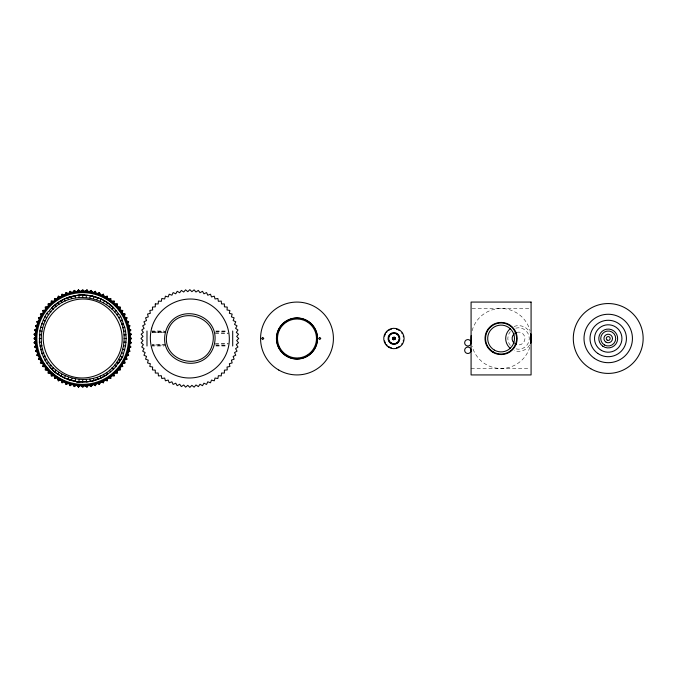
<?xml version="1.0" encoding="UTF-8"?>
<svg xmlns="http://www.w3.org/2000/svg" width="677" height="677" viewBox="0 0 677 677"><rect width="100%" height="100%" fill="white"/><g stroke="black" fill="none" stroke-linecap="round" stroke-linejoin="round"><path stroke-width="0.51" stroke-dasharray="3.38 2.54" d="M165.493 344.737L152.19 344.982L164.503 345.008M215.311 344.111L227.641 343.891M152.198 331.992L165.586 331.84M216.014 331.442L226.363 331.324L215.938 331.256M164.469 332.246L152.181 332.077L165.526 331.992M472.14 308.5L530.032 308.5M151.301 331.002L163.842 331.002M215.845 331.002L226.304 331.002M152.19 332.001L164.503 331.992M215.345 333.194L228.682 333.194M215.345 343.806L228.682 343.806M215.938 345.744L226.346 345.744L216.014 345.558M151.301 345.998L163.842 345.998M215.845 345.998L226.304 345.998M471.082 368.5L530.032 368.5M152.198 345.008L165.586 345.16M215.311 332.889L227.641 333.109M515.772 328.15A10.714 10.714 0 0 1 529.262 338.5A10.714 10.714 0 0 1 515.772 348.85M510.34 345.388A10.714 10.714 0 0 1 510.34 331.612M516.881 332.289A6.431 6.431 0 0 1 524.98 338.5A6.431 6.431 0 0 1 516.881 344.711M529.685 344.931A12.855 12.855 0 0 1 514.148 350.584M514.148 326.416A12.855 12.855 0 0 1 529.685 332.068M529.795 347.199A30 30 0 0 1 472.106 346.26M472.106 330.74A30 30 0 0 1 530.057 330.74"/><path stroke-width="1.02" d="M43.793 352.658L41.83 353.377L39.376 342.266L39.867 330.918L41.923 331.315C33.342 385.111 113.144 399.159 123.485 345.685C132.066 291.889 52.264 277.841 41.923 331.315M39.376 334.709L41.458 334.895M394.234 337.358C393.963 344.322 390.951 334.446 395.038 338.094C395.596 341.081 390.857 338.771 393.642 337.425C396.333 336.951 394.412 341.293 392.939 338.999C396.612 341.09 394.132 333.372 393.642 339.575M48.16 303.956L48.143 306.833C7.142 352.962 74.876 415.035 117.265 370.167C158.266 324.038 90.532 261.965 48.143 306.833L45.283 307.096L45.52 309.964L42.685 310.481L43.176 313.316L40.392 314.069L41.128 316.853L38.428 317.851L39.401 320.56L36.795 321.787L38.005 324.401L35.517 325.857L36.947 328.353L34.595 330.021L36.236 332.382L34.036 334.243L35.873 336.452L33.85 338.5L35.873 340.548L34.036 342.757L36.236 344.618L34.595 346.979L36.947 348.647L35.517 351.143L38.005 352.599L36.795 355.213L39.401 356.44L38.428 359.148L41.128 360.147L40.392 362.931L43.176 363.684L42.685 366.519L45.52 367.036L45.283 369.904L48.143 370.167L48.16 373.044L51.037 373.061L51.3 375.93L54.168 375.684L54.685 378.519L57.52 378.037L58.281 380.812L61.065 380.076L62.056 382.776L64.772 381.803L65.999 384.409L68.614 383.207L70.061 385.687L72.557 384.265L74.225 386.609L76.586 384.976L78.447 387.168L80.665 385.331L82.704 387.354L84.752 385.331L86.961 387.168L88.822 384.976L91.192 386.609L92.851 384.265L95.347 385.687L96.803 383.207L99.417 384.409L100.645 381.803L103.353 382.776L104.351 380.076L107.135 380.812L107.888 378.037L110.732 378.519L111.24 375.684L114.108 375.93L114.371 373.061L117.248 373.044L117.265 370.167L120.134 369.904L119.897 367.036L122.723 366.519L122.241 363.684L125.017 362.931L124.28 360.147L126.98 359.148L126.007 356.44L128.613 355.213L127.411 352.599L129.899 351.143L128.469 348.647L130.822 346.979L129.18 344.618L131.372 342.757L129.535 340.548L131.558 338.5L129.535 336.452L131.372 334.243L129.18 332.382L130.822 330.021L128.469 328.353L129.899 325.857L127.411 324.401L128.613 321.787L126.007 320.56L126.98 317.851L124.28 316.853L125.017 314.069L122.241 313.316L122.723 310.481L119.897 309.964L120.134 307.096L117.265 306.833L117.248 303.956L114.371 303.939L114.108 301.07L111.24 301.316L110.732 298.481L107.888 298.963L107.135 296.188L104.351 296.924L103.353 294.224L100.645 295.197L99.417 292.591L96.803 293.793L95.347 291.313L92.851 292.735L91.192 290.391L88.822 292.024L86.961 289.832L84.752 291.669L82.704 289.646L80.665 291.669L78.447 289.832L76.586 292.024L74.225 290.391L72.557 292.735L70.061 291.313L68.614 293.793L65.999 292.591L64.772 295.197L62.056 294.224L61.065 296.924L58.281 296.188L57.52 298.963L54.685 298.481L54.168 301.316L51.3 301.07L51.037 303.939L48.16 303.956L48.837 304.633L49.59 303.948M39.867 346.057L41.923 345.685M40.688 349.755L42.71 349.214M42.71 327.786L40.688 327.211L39.867 330.943M41.83 353.377L45.037 360.249L46.848 359.199M106.458 372.401L107.66 374.144C101.406 378.451 94.103 381.159 86.495 381.803C60.507 382.107 93.976 382.353 93.968 380.533C102.54 378.231 110.309 373.213 116.029 366.435C117.053 363.718 127.301 353.843 121.615 352.658M40.688 327.245C41.737 324.088 47.458 307.146 50.987 311.894M43.286 356.889L45.173 355.992M43.286 320.111L45.173 321.008M79.099 379.729L78.913 381.853L75.147 381.354L75.519 379.255M45.037 360.249C51.901 372.282 64.984 380.745 78.913 381.836M34.857 337.484L34.857 339.515M34.95 335.343L35.128 333.312M123.578 353.377L125.541 346.023L126.201 338.475L125.541 330.918L123.485 331.315M130.28 343.688L130.458 341.657M130.551 339.515L130.551 337.484M388.573 338.5C388.243 331.891 399.024 331.417 399.269 338.035M86.317 297.271C87.663 291.296 70.823 297.076 67.827 297.601C60.702 300.25 54.287 304.726 49.379 310.531M45.037 316.751L46.848 317.801M47.068 363.456L48.786 362.237M47.068 313.544L48.786 314.763M65.204 376.006L64.323 377.935C62.318 375.853 48.795 371.275 53.424 367.763M64.323 377.935L75.155 381.337M54.744 371.825L56.089 370.209M57.757 374.144L58.958 372.401M60.955 376.184L62.005 374.347M78.447 387.168L78.532 386.212L77.525 386.076M86.961 289.832L86.876 290.788L85.861 290.746M35.407 331.197L35.542 330.181L34.595 330.021M53.424 309.237L51.943 307.739C68.893 289.824 100.704 291.195 116.029 310.531L114.43 311.894M470.972 343.62L470.972 341.953A3.216 3.216 0 0 0 466.03 340.15A3.216 3.216 0 0 0 466.03 345.422A3.216 3.216 0 0 0 470.972 343.62L471.082 343.62M470.972 351.118L470.972 349.45A3.216 3.216 0 0 0 466.03 347.656A3.216 3.216 0 0 0 466.03 352.92A3.216 3.216 0 0 0 470.972 351.118L471.082 351.118M57.757 302.856L58.958 304.599M89.897 297.745L90.261 295.646L86.495 295.138M74.225 386.609L74.385 385.662L73.395 385.441M92.013 291.559L91.023 291.338L91.192 290.391M128.655 351.871L129.189 349.899M129.645 347.809L129.866 346.819L130.822 346.979M399.21 339.431C398.558 344.923 389.884 345.304 388.759 339.888M71.99 378.477L71.449 380.533L67.827 379.391L68.546 377.394M93.426 298.523L93.968 296.467L90.261 295.646L97.581 297.626M70.061 385.687L70.306 384.756L69.342 384.451M95.102 292.244L95.347 291.313M36.753 325.129L36.448 326.102L35.517 325.857M37.396 323.09L38.09 321.177M127.318 355.823L128.012 353.91M96.87 299.606L97.59 297.609M65.999 384.409L66.329 383.504L65.381 383.114M100.027 293.886L99.087 293.496L99.417 292.591M125.643 359.639L126.497 357.794M394.953 339.092L394.234 339.575M100.204 300.994L101.093 299.065L97.581 297.601M62.056 382.776L62.462 381.904M103.353 294.224L102.946 295.096L103.852 295.57M394.953 337.908C395.639 338.288 391.678 336.96 393.032 339.262C395.825 340.633 394.505 335.707 392.795 338.195M39.774 317.361L39.3 318.258L38.428 317.851M118.568 359.199L120.379 360.249L122.131 356.855L120.235 355.992M123.637 363.304L124.653 361.543M103.412 302.653L104.461 300.816L101.085 299.048M58.281 380.812L58.764 379.975L59.661 380.449M107.135 296.188L106.653 297.025L105.747 296.551M41.779 313.696L41.229 314.551L40.392 314.069M122.486 365.106L121.936 365.969L122.723 366.519M394.996 338.855L394.936 337.941M106.458 304.599L107.66 302.856L110.664 305.175L113.465 307.739L111.984 309.237M54.685 378.519L55.235 377.732M110.173 299.268L110.732 298.481M118.703 370.031L120.015 368.474M395.046 338.576L392.753 338.398L394.936 338.212M109.319 306.791L110.664 305.175M51.3 375.93L51.917 375.185L51.173 374.499M114.108 301.07L113.491 301.815L112.678 301.197M392.914 339.092L392.914 337.908M46.705 306.969L46.019 307.713L45.283 307.096M115.818 373.052L117.256 371.614M48.16 373.044L48.837 372.367L49.59 373.052M117.256 305.386L116.571 304.633L117.248 303.956M395.038 338.906L393.938 339.312L392.829 338.712M51.173 302.501L52.73 301.197M50.987 365.106L49.379 366.469L51.951 369.261M45.283 369.904L46.019 369.287L46.705 370.031M120.015 308.526L119.389 307.713L120.134 307.096M112.678 375.803L113.491 375.185L114.108 375.93M116.622 314.763C120.878 310.768 123.079 324.892 124.72 327.245L122.706 327.786M42.685 366.519L43.472 365.969M122.723 310.481L121.936 311.031L122.486 311.894M57.9 297.575L59.661 296.551M118.568 317.801L120.379 316.751M40.392 362.931L41.229 362.449L41.779 363.304M124.653 315.457L124.179 314.551L125.017 314.069M103.852 381.43L102.946 381.904L103.353 382.776M105.747 380.449L106.653 379.975L107.135 380.812M120.235 321.008L122.131 320.111M38.428 359.148L39.3 358.742L39.774 359.639M126.497 319.205L126.108 318.258L126.98 317.851M65.381 293.886L67.294 293.192M98.114 383.808L100.027 383.114M121.615 324.342L123.578 323.623M36.795 355.213L37.7 354.883L38.09 355.823M128.012 323.09L127.708 322.117L128.613 321.787M69.342 292.549L70.306 292.244L70.061 291.313M67.827 297.626L71.449 296.484L71.99 298.523M35.517 351.143L36.448 350.898L36.753 351.871M129.189 327.101L128.969 326.102L129.899 325.857M73.395 291.559L75.401 291.203M90.016 385.797L92.013 385.441M34.595 346.979L35.542 346.819L35.407 345.803M130.822 330.021L129.866 330.181L129.645 329.191M77.525 290.924L79.547 290.746M86.317 379.729L86.495 381.853L90.261 381.354L89.897 379.255M39.376 342.291L41.458 342.105M123.959 334.895L126.04 334.709M34.036 342.757L34.992 342.672L34.95 341.657M130.458 335.343L130.416 334.328L131.372 334.243M81.689 290.653L83.72 290.653M83.72 386.347L81.689 386.347M85.861 386.254L86.876 386.212L86.961 387.168M394.513 337.535L394.522 339.524M39.207 338.5L41.297 338.5M124.111 338.5L126.201 338.5M130.593 338.5L131.558 338.5M78.532 386.212L79.547 386.254M34.036 334.243L34.992 334.328M130.416 342.672L131.372 342.757M123.959 342.105L126.04 342.291M90.016 291.203L91.023 291.338M74.385 385.662L75.401 385.797M123.485 345.685L125.541 346.057M128.969 350.898L129.899 351.143M122.706 349.214L124.72 349.755M98.114 293.192L99.087 293.496M66.329 383.504L67.294 383.808M36.795 321.787L37.7 322.117M127.708 354.883L128.613 355.213M41.83 323.623L43.793 324.342M126.108 358.742L126.98 359.148M124.179 362.449L125.017 362.931M104.453 300.8L107.651 302.864M57.9 379.425L58.764 379.975M42.685 310.481L43.472 311.031M116.622 362.237L118.34 363.456L120.379 360.249M51.917 375.185L52.73 375.803M119.389 369.287L120.134 369.904M114.43 365.106L116.029 366.469M115.818 303.948L116.571 304.633M116.571 372.367L117.248 373.044M111.984 367.763L113.465 369.261M118.703 306.969L119.389 307.713M51.3 301.07L51.917 301.815M109.319 370.209L110.664 371.825M54.744 305.175L56.089 306.791M118.34 313.544L116.029 310.531M54.685 298.481L55.235 299.268M110.173 377.732L110.732 378.519M123.637 313.696L124.179 314.551M58.281 296.188L58.764 297.025M103.412 374.347L104.461 376.184M60.955 300.816L62.005 302.653M125.643 317.361L126.108 318.258M62.056 294.224L62.462 295.096M100.204 376.006L101.093 377.935M64.323 299.065L65.204 300.994M127.318 321.177L127.708 322.117M65.999 292.591L66.329 293.496M99.087 383.504L99.417 384.409M96.87 377.394L97.581 379.348M67.827 297.609L68.546 299.606M128.655 325.129L128.969 326.102M37.396 353.91L37.7 354.883M95.102 384.756L95.347 385.687M93.426 378.477L93.968 380.533M125.541 330.943L124.72 327.245M393.642 337.425L393.362 339.465M74.225 290.391L74.385 291.338M91.023 385.662L91.192 386.609M75.147 295.646L75.519 297.745M130.28 333.312L130.416 334.328M34.992 342.672L35.128 343.688M78.447 289.832L78.532 290.788M78.913 295.147L79.099 297.271M393.938 337.391L393.938 339.609M393.125 337.713L393.125 339.287M232.702 331.002L232.702 345.998M146.985 331.002L146.985 345.998M82.704 294.977L82.704 297.118M82.704 379.882L82.704 382.023M516.348 344.542A6.431 6.431 0 0 1 514.858 343.764M514.004 343.044A6.431 6.431 0 0 1 514.004 333.956M514.858 333.236A6.431 6.431 0 0 1 516.348 332.458M530.633 334.099A12.855 12.855 0 0 1 530.633 342.9M510.28 348.35A12.855 12.855 0 0 1 510.28 328.65M276.605 337.62A20.395 20.395 0 0 1 307.434 320.991A20.395 20.395 0 0 1 307.434 356.009A20.395 20.395 0 0 1 276.605 339.38M311.149 352.666A20.039 20.039 0 0 1 307.003 355.848M299.073 358.429A20.039 20.039 0 0 1 294.893 358.429M286.075 355.307A20.039 20.039 0 0 1 282.817 352.666M279.635 348.52A20.039 20.039 0 0 1 278.281 345.676M277.384 342.672A20.039 20.039 0 0 1 277.062 340.59M277.062 336.41A20.039 20.039 0 0 1 277.384 334.328M278.281 331.324A20.039 20.039 0 0 1 279.635 328.48M282.817 324.334A20.039 20.039 0 0 1 286.075 321.693M294.893 318.571A20.039 20.039 0 0 1 299.073 318.571M307.003 321.152A20.039 20.039 0 0 1 311.149 324.334M530.683 333.609A30 30 0 0 1 530.683 343.391M471.226 341.436A30 30 0 0 1 471.226 335.564M403.424 340.176A9.639 9.639 0 0 1 403.247 340.996M402.282 343.324A9.639 9.639 0 0 1 401.833 344.034M399.464 346.396A9.639 9.639 0 0 1 398.008 347.242M397.23 347.563A9.639 9.639 0 0 1 396.426 347.817M391.433 347.817A9.639 9.639 0 0 1 390.629 347.563M389.859 347.242A9.639 9.639 0 0 1 388.403 346.396M387.109 345.321A9.639 9.639 0 0 1 386.542 344.695M385.577 343.324A9.639 9.639 0 0 1 385.196 342.579M384.866 341.8A9.639 9.639 0 0 1 384.621 340.996M384.621 336.004A9.639 9.639 0 0 1 384.866 335.2M385.196 334.421A9.639 9.639 0 0 1 385.577 333.676M386.542 332.305A9.639 9.639 0 0 1 387.109 331.679M388.403 330.604A9.639 9.639 0 0 1 389.859 329.758M390.629 329.437A9.639 9.639 0 0 1 391.433 329.183M396.426 329.183A9.639 9.639 0 0 1 397.23 329.437M398.008 329.758A9.639 9.639 0 0 1 399.464 330.604M401.833 332.966A9.639 9.639 0 0 1 402.282 333.676M403.247 336.004A9.639 9.639 0 0 1 403.424 336.824M155.295 303.956L155.287 306.833L152.418 307.096L152.655 309.964L149.829 310.481L150.311 313.316L147.535 314.069L148.271 316.853L145.563 317.851L146.537 320.56L143.939 321.787L145.14 324.401L142.652 325.857L144.083 328.353L141.73 330.021L143.372 332.382L141.171 334.243L143.016 336.452L140.985 338.5L143.016 340.548L141.171 342.757L143.372 344.618L141.73 346.979L144.083 348.647L142.652 351.143L145.14 352.599L143.939 355.213L146.537 356.44L145.563 359.148L148.271 360.147L147.535 362.931L150.311 363.684L149.829 366.519L152.655 367.036L152.418 369.904L155.287 370.167L155.295 373.044L158.181 373.061L158.443 375.93L161.312 375.684L161.82 378.519L164.663 378.037L165.416 380.812L168.201 380.076L169.199 382.776L171.907 381.803L173.134 384.409L175.749 383.207L177.196 385.687L179.701 384.265L181.36 386.609L183.729 384.976L185.583 387.168L187.8 385.331L189.848 387.354L191.887 385.331L194.104 387.168L195.966 384.976L198.327 386.609L199.986 384.265L202.491 385.687L203.938 383.207L206.553 384.409L207.78 381.803L210.488 382.776L211.486 380.076L214.27 380.812L215.032 378.037L217.867 378.519L218.383 375.684L221.252 375.93L221.514 373.061L224.392 373.044L224.4 370.167L227.269 369.904L227.032 367.036L229.867 366.519L229.376 363.684L232.152 362.931L231.424 360.147L234.124 359.148L233.15 356.44L235.757 355.213L234.547 352.599L237.035 351.143L235.604 348.647L237.957 346.979L236.315 344.618L238.516 342.757L236.671 340.548L238.702 338.5L236.671 336.452L238.516 334.243L236.315 332.382L237.957 330.021L235.604 328.353L237.035 325.857L234.547 324.401L235.757 321.787L233.15 320.56L234.124 317.851L231.424 316.853L232.152 314.069L229.376 313.316L229.867 310.481L227.032 309.964L227.269 307.096L224.4 306.833L224.392 303.956L221.514 303.939L221.252 301.07L218.383 301.316L217.867 298.481L215.032 298.963L214.27 296.188L211.486 296.924L210.488 294.224L207.78 295.197L206.553 292.591L203.938 293.793L202.491 291.313L199.986 292.735L198.327 290.391L195.966 292.024L194.104 289.832L191.887 291.669L189.848 289.646L187.8 291.669L185.583 289.832L183.729 292.024L181.36 290.391L179.701 292.735L177.196 291.313L175.749 293.793L173.134 292.591L171.907 295.197L169.199 294.224L168.201 296.924L165.416 296.188L164.663 298.963L161.82 298.481L161.312 301.316L158.443 301.07L158.181 303.939L155.295 303.956M44.521 328.269C38.911 348.672 52.002 371.343 72.473 376.691C92.876 382.293 115.547 369.202 120.895 348.731C126.497 328.328 113.406 305.657 92.935 300.309C72.532 294.707 49.87 307.798 44.521 328.269M151.656 328.269C146.054 348.672 159.137 371.343 179.608 376.691C200.02 382.293 222.682 369.202 228.031 348.731C233.633 328.328 220.55 305.657 200.079 300.309C179.676 294.707 157.005 307.798 151.656 328.269M165.526 331.992C157.394 363.854 205.283 376.674 214.16 345.016C222.301 313.146 174.395 300.317 165.526 331.992M167.337 332.466C159.205 361.611 204.818 373.831 212.35 344.534C220.482 315.389 174.869 303.169 167.337 332.466M262.701 337.425L261.627 338.5L262.701 339.575L263.768 338.5L262.701 337.425M319.696 337.425L318.622 338.5L319.696 339.575L320.771 338.5L319.696 337.425M531.081 302.069L471.082 302.069L471.082 374.931L531.081 374.931L531.081 302.069M597.774 353.411A18.211 18.211 0 0 0 626.369 340.074A18.211 18.211 0 0 0 600.524 321.981A18.211 18.211 0 0 0 597.774 353.411M590.759 368.728A34.925 34.925 0 0 0 643.15 338.475A34.925 34.925 0 0 0 590.759 308.23A34.925 34.925 0 0 0 590.759 368.728M604.476 344.991A7.498 7.498 0 0 0 615.723 338.5A7.498 7.498 0 0 0 604.476 332.001A7.498 7.498 0 0 0 604.476 344.991M602.818 346.218A9.427 9.427 0 0 0 617.619 339.321A9.427 9.427 0 0 0 604.239 329.953A9.427 9.427 0 0 0 602.818 346.218M594.338 358.311A24.211 24.211 0 0 0 632.343 340.59A24.211 24.211 0 0 0 597.986 316.531A24.211 24.211 0 0 0 594.338 358.311M601.362 350.373A13.718 13.718 0 0 0 621.935 338.492A13.718 13.718 0 0 0 601.362 326.619A13.718 13.718 0 0 0 601.362 350.373M606.076 342.207A4.282 4.282 0 0 0 612.507 338.5A4.282 4.282 0 0 0 606.076 334.785A4.282 4.282 0 0 0 606.076 342.207M607.261 340.167A1.929 1.929 0 0 0 610.155 338.5A1.929 1.929 0 0 0 607.261 336.833A1.929 1.929 0 0 0 607.261 340.167M287.234 355.383A19.498 19.498 0 0 0 316.481 338.5A19.498 19.498 0 0 0 287.234 321.617A19.498 19.498 0 0 0 287.234 355.383M278.772 370.048A36.431 36.431 0 0 0 333.414 338.5A36.431 36.431 0 0 0 278.772 306.952A36.431 36.431 0 0 0 278.772 370.048M286.701 356.314A20.572 20.572 0 0 0 317.555 338.5A20.572 20.572 0 0 0 286.701 320.686A20.572 20.572 0 0 0 286.701 356.314M55.81 376.903A46.882 46.882 0 0 0 129.409 342.587A46.882 46.882 0 0 0 62.893 296.01A46.882 46.882 0 0 0 55.81 376.903M59.779 378.215A45.858 45.858 0 0 0 128.562 338.5A45.858 45.858 0 0 0 59.779 298.785A45.858 45.858 0 0 0 59.779 378.215M493.051 352.421A16.07 16.07 0 0 0 517.152 338.5A16.07 16.07 0 0 0 493.051 324.579A16.07 16.07 0 0 0 493.051 352.421M493.313 351.955A15.537 15.537 0 0 0 516.619 338.5A15.537 15.537 0 0 0 493.313 325.045A15.537 15.537 0 0 0 493.313 351.955M494.388 350.102A13.396 13.396 0 0 0 514.478 338.5A13.396 13.396 0 0 0 494.388 326.898A13.396 13.396 0 0 0 494.388 350.102M388.843 347.318A10.18 10.18 0 0 0 404.11 338.5A10.18 10.18 0 0 0 388.843 329.682A10.18 10.18 0 0 0 388.843 347.318M391.255 343.137A5.357 5.357 0 0 0 399.286 338.5A5.357 5.357 0 0 0 391.255 333.863A5.357 5.357 0 0 0 391.255 343.137M390.553 343.324A5.89 5.89 0 0 0 399.802 339.016A5.89 5.89 0 0 0 391.441 333.16A5.89 5.89 0 0 0 390.553 343.324"/></g></svg>
